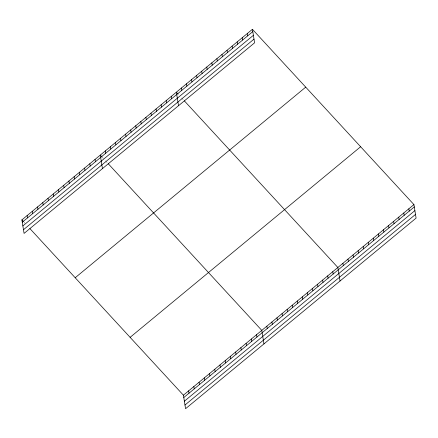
<?xml version="1.0" encoding="UTF-8"?>
<svg xmlns="http://www.w3.org/2000/svg" width="438" height="438" viewBox="0 0 438 438"><rect width="100%" height="100%" fill="white"/><g stroke="black" fill="none" stroke-linecap="round" stroke-linejoin="round"><path stroke-width="0.33" stroke-dasharray="2.19 1.64" d="M181.682 97.975L183.9 100.384M102.497 157.499L103.39 158.463M105.607 160.872L107.83 163.286M24.123 222.301L25.01 223.265"/><path stroke-width="0.66" d="M252.425 29.297L254.593 42.815L24.068 233.41L21.9 219.892L252.425 29.297L413.932 204.59L416.1 218.108L185.575 408.703L183.407 395.185L29.893 228.57M22.272 222.225L252.797 31.629M22.864 225.915L253.388 35.319M23.477 229.72L254.002 39.124M75.199 277.736L305.724 87.14M130.113 337.337L360.638 146.741M183.407 395.185L413.932 204.59M183.785 397.518L414.31 206.922M184.376 401.208L414.901 210.612M184.984 405.013L415.509 214.417M178.129 94.121L176.35 92.194L178.518 105.711M184.349 100.871L337.862 267.487L340.025 281.004M102.054 157.018L100.28 155.09L102.443 168.608M108.274 163.768L261.787 330.383L263.955 343.901M21.9 219.892L23.23 221.338M408.862 208.784L409.234 211.116M403.792 212.972L404.165 215.31M398.722 217.166L399.095 219.504M393.647 221.36L394.019 223.692M388.577 225.554L388.949 227.886M383.507 229.747L383.88 232.08M378.432 233.941L378.81 236.274M373.362 238.135L373.734 240.467M368.292 242.323L368.665 244.661M363.217 246.517L363.595 248.855M358.147 250.711L358.519 253.044M353.077 254.905L353.45 257.237M348.002 259.099L348.38 261.431M342.932 263.293L343.304 265.625M332.787 271.68L333.165 274.013M327.717 275.869L328.089 278.207M322.647 280.063L323.02 282.4M317.577 284.257L317.95 286.589M312.502 288.45L312.88 290.783M307.432 292.644L307.805 294.977M302.362 296.838L302.735 299.17M297.287 301.032L297.665 303.364M292.217 305.226L292.589 307.558M247.355 33.491L247.727 35.823M287.147 309.414L287.52 311.752M242.28 37.679L242.657 40.017M282.072 313.608L282.45 315.94M237.21 41.873L237.582 44.211M277.002 317.802L277.374 320.134M232.14 46.067L232.512 48.399M271.932 321.996L272.305 324.328M227.07 50.261L227.442 52.593M266.857 326.19L267.235 328.522M221.995 54.454L222.367 56.787M216.925 58.648L217.297 60.981M256.564 334.703L256.936 337.036M211.855 62.842L212.227 65.174M251.335 339.023L251.713 341.355M206.78 67.03L207.158 69.368M246.112 343.343L246.484 345.675M201.71 71.224L202.082 73.562M240.889 347.662L241.261 349.995M196.64 75.418L197.012 77.75M235.66 351.982L236.033 354.315M191.565 79.612L191.943 81.944M230.437 356.302L230.81 358.634M186.495 83.806L186.867 86.138M225.209 360.622L225.586 362.96M181.425 88L181.797 90.332M219.986 364.942L220.358 367.279M171.28 96.387L171.652 98.72M214.762 369.261L215.135 371.599M166.21 100.576L166.582 102.914M209.534 373.587L209.911 375.919M161.135 104.77L161.512 107.107M204.311 377.906L204.683 380.239M156.065 108.963L156.437 111.296M199.087 382.226L199.46 384.559M150.995 113.157L151.367 115.49M193.859 386.546L194.231 388.878M145.925 117.351L146.297 119.683M188.636 390.866L189.008 393.198M140.85 121.545L141.222 123.877M135.78 125.739L136.152 128.071M130.71 129.933L131.082 132.265M125.635 134.121L126.013 136.459M120.565 138.315L120.937 140.647M115.495 142.509L115.867 144.841M110.42 146.703L110.798 149.035M105.35 150.896L105.722 153.229M95.051 159.41L95.429 161.742M89.828 163.73L90.201 166.062M84.605 168.05L84.977 170.382M79.377 172.369L79.749 174.702M74.153 176.689L74.526 179.022M68.925 181.009L69.303 183.341M63.702 185.329L64.074 187.661M58.478 189.649L58.851 191.986M53.25 193.968L53.628 196.306M48.027 198.288L48.399 200.626M42.804 202.613L43.176 204.946M37.575 206.933L37.947 209.265M32.352 211.253L32.724 213.585M27.123 215.573L27.501 217.905"/></g></svg>
